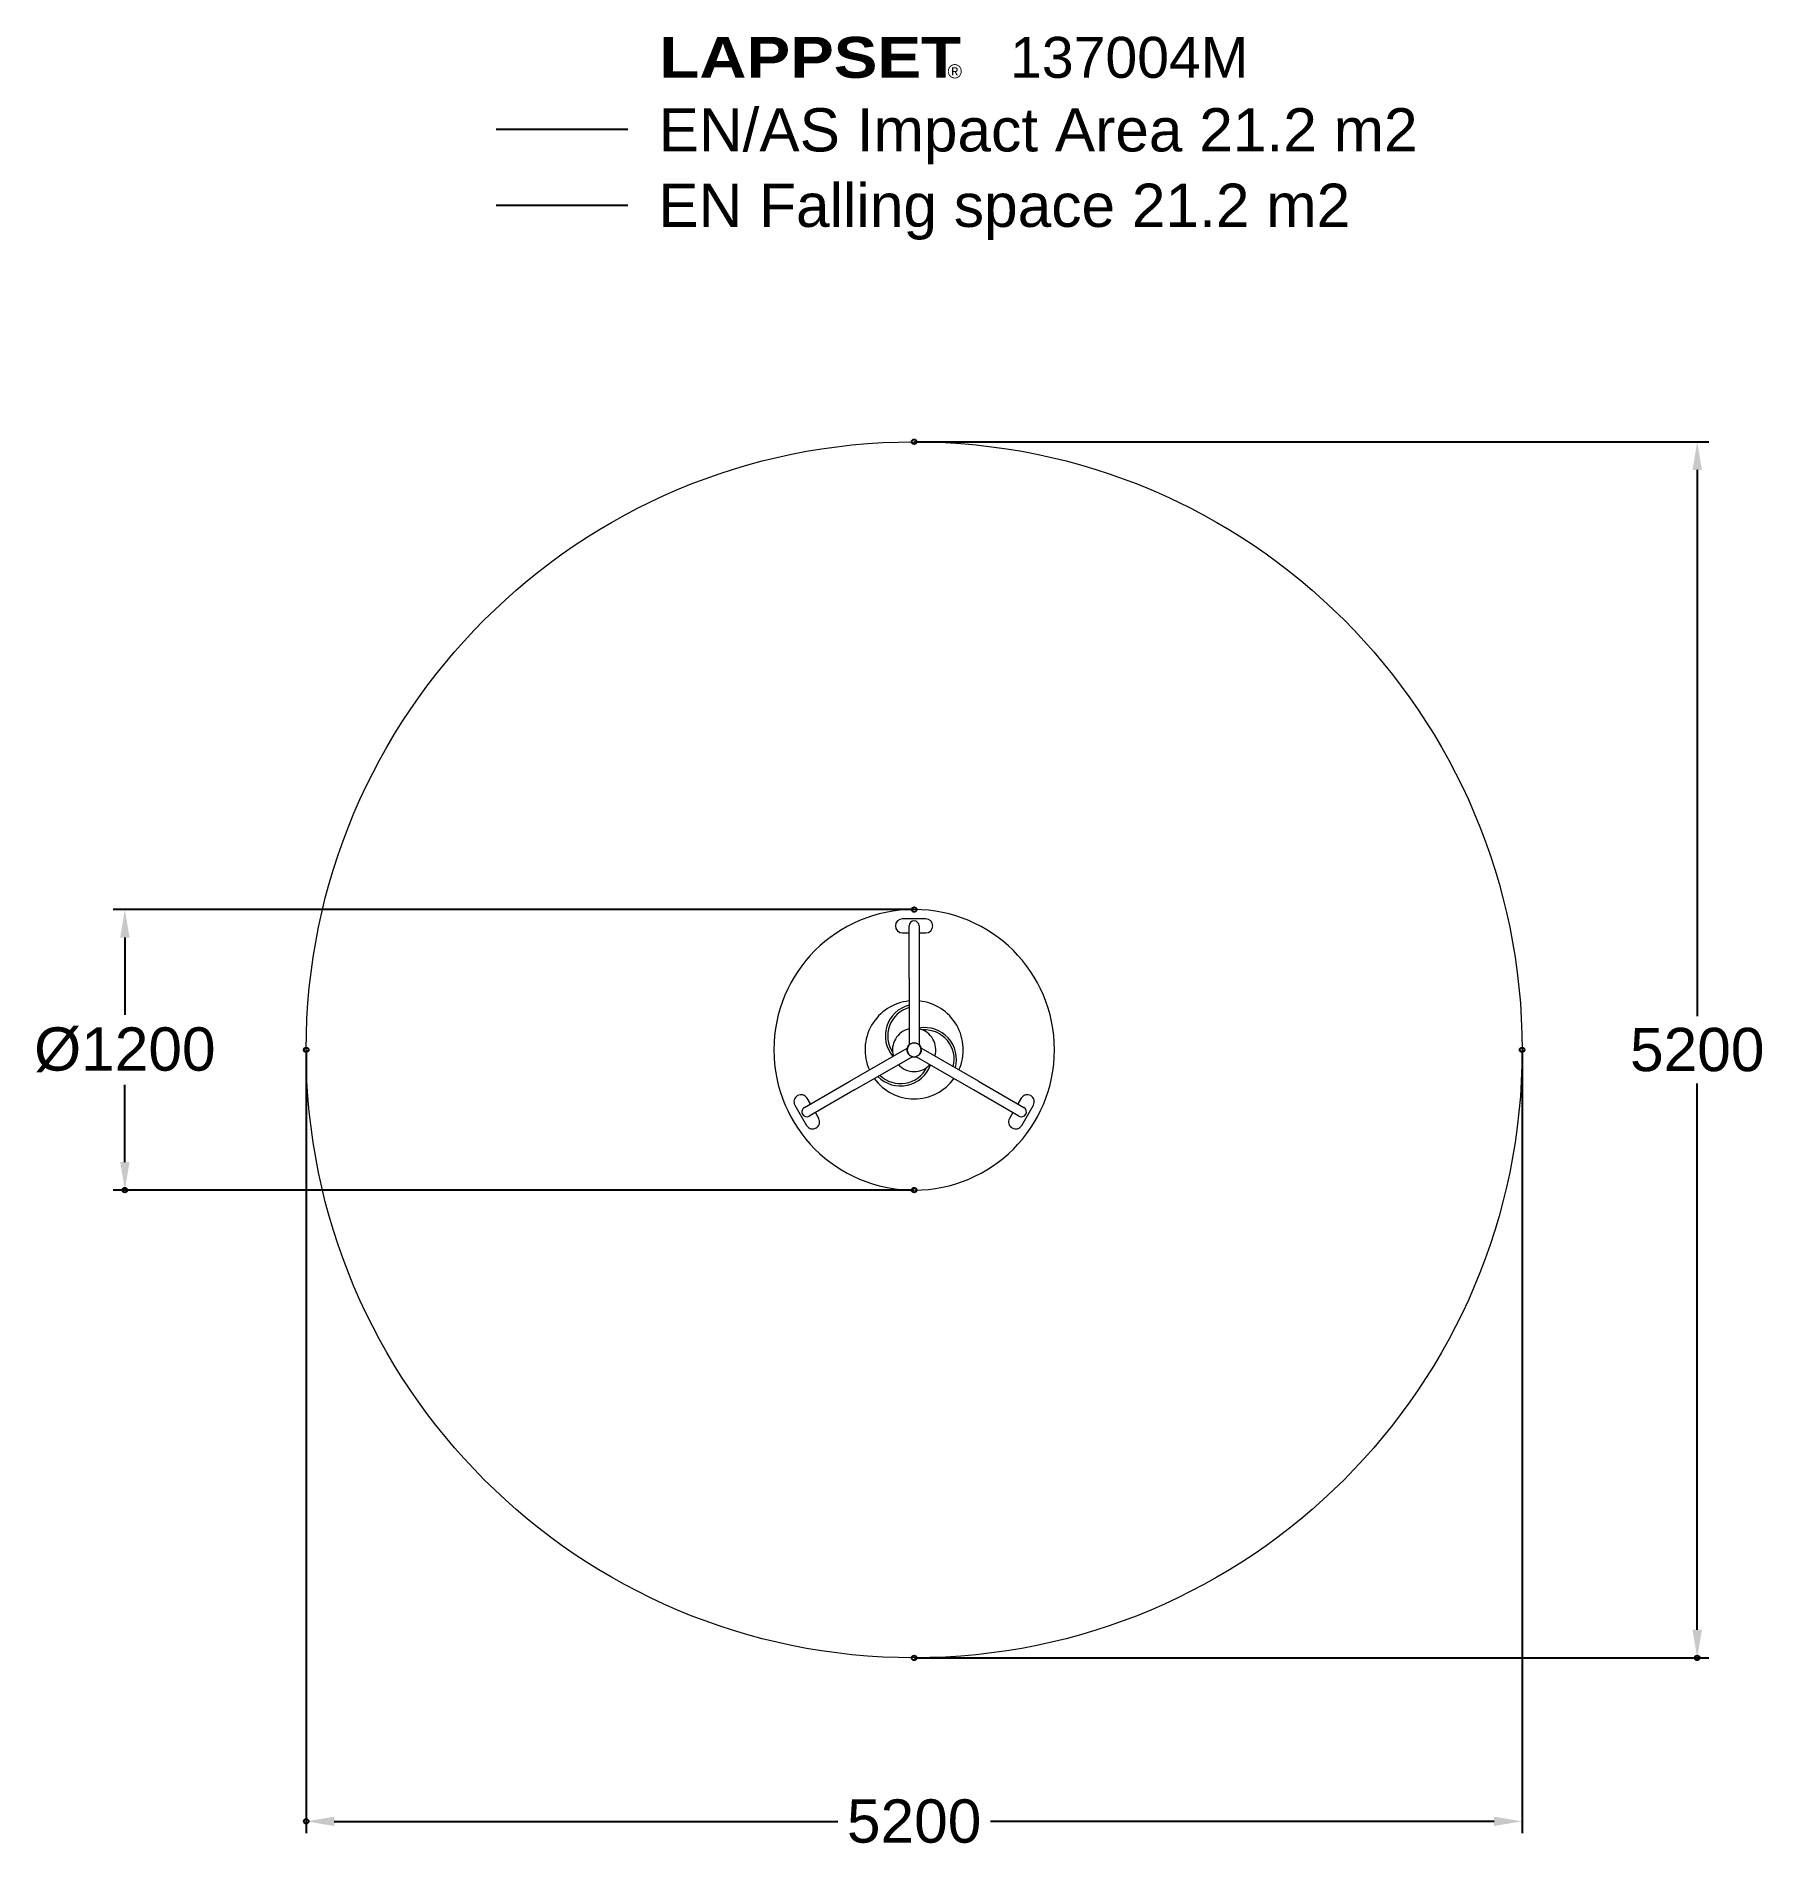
# Model space of a CAD drawing. Extents: x -3754 to 3629, y -3421 to 4334.
import ezdxf

# ---------------------------------------------------------------- set-up
doc = ezdxf.new("R2010")
doc.units = 0
doc.header["$LTSCALE"] = 5
doc.header["$PDMODE"] = 33
doc.header["$PDSIZE"] = 20
for name, color, linetype in [('Lg_txt', 4, 'CONTINUOUS'), ('PRODUCT', 3, 'CONTINUOUS'), ('REFERENCE', 9, 'CONTINUOUS'), ('REVIEW_REQUIRED', 30, 'CONTINUOUS')]:
    doc.layers.add(name, color=color, linetype=linetype)
doc.styles.add('LG1', font='arial.ttf', dxfattribs={"height": 185})
doc.styles.add('LG2', font='ariblk.ttf', dxfattribs={"height": 185})
doc.dimstyles.new('LG_DIM', dxfattribs={"dimtxt": 185, "dimasz": 120, "dimexe": 50, "dimexo": 1, "dimgap": 50, "dimtad": 1, "dimdec": 0, "dimrnd": 10, "dimtxsty": 'LG1', "dimcen": 2.5, "dimclrt": 4, "dimadec": 4, "dimazin": 3, "dimtfac": 1, "dimtmove": 0, "dimatfit": 3, "dimarcsym": 0})

# ---------------------------------------------------------------- blocks, each defined once
blk = doc.blocks.new('prodnum')
at = {"layer": 'REVIEW_REQUIRED'}
for s, height, style, p in [('LAPPSET', 175, 'LG2', (0, 0)), ('®', 60, 'LG1', (1232.6, -2.3))]:
    blk.add_text(s, height=height, dxfattribs=dict(at, style=style)).set_placement(p)
at = {"layer": 'REVIEW_REQUIRED', "style": 'LG1'}
blk.add_attdef('PRODNUM', (1500, 0), '', height=175, dxfattribs=at)
blk = doc.blocks.new('*D4')
at = {"layer": 'REFERENCE', "color": 0, "transparency": 16777216}
for p in [(0, 2600), (0, -2600), (3348.9, -2600)]:
    blk.add_point(p, dxfattribs=at)
at = {"layer": 'REVIEW_REQUIRED', "color": 0, "lineweight": -2, "transparency": 16777216}
for p, q in [((1, 2600), (3398.9, 2600)), ((3348.9, 2480), (3348.9, 144.5)), ((3348.9, -2480), (3348.9, -144.5)), ((1, -2600), (3398.9, -2600))]:
    blk.add_line(p, q, dxfattribs=at)
at = {"layer": 'REVIEW_REQUIRED', "color": 0, "transparency": 16777216}
for points in [[(3328.9, 2480), (3368.9, 2480), (3348.9, 2600)], [(3328.9, -2480), (3368.9, -2480), (3348.9, -2600)]]:
    blk.add_solid(points, dxfattribs=at)
at = {"layer": 'REVIEW_REQUIRED', "color": 4, "transparency": 16777216, "insert": (3348.9, 0), "char_height": 185, "attachment_point": 5, "style": 'LG1'}
blk.add_mtext('\\A1;5200', dxfattribs=at)
blk = doc.blocks.new('*D5')
at = {"layer": 'REFERENCE', "color": 0, "transparency": 16777216}
for p in [(-2600, 0), (2600, 0), (-2600, -3299.1)]:
    blk.add_point(p, dxfattribs=at)
at = {"layer": 'REVIEW_REQUIRED', "color": 0, "lineweight": -2, "transparency": 16777216}
for p, q in [((-2600, -1), (-2600, -3349.1)), ((2600, -1), (2600, -3349.1)), ((-2480, -3299.1), (-325.9, -3299.1)), ((2480, -3299.1), (325.9, -3299.1))]:
    blk.add_line(p, q, dxfattribs=at)
at = {"layer": 'REVIEW_REQUIRED', "color": 0, "transparency": 16777216}
for points in [[(-2480, -3279.1), (-2480, -3319.1), (-2600, -3299.1)], [(2480, -3279.1), (2480, -3319.1), (2600, -3299.1)]]:
    blk.add_solid(points, dxfattribs=at)
at = {"layer": 'REVIEW_REQUIRED', "color": 4, "transparency": 16777216, "insert": (0, -3299.1), "char_height": 185, "attachment_point": 5, "style": 'LG1'}
blk.add_mtext('\\A1;5200', dxfattribs=at)
blk = doc.blocks.new('*D6')
at = {"layer": 'REFERENCE', "color": 0, "transparency": 16777216}
for p in [(0, 600), (-3375.4, -600), (0, -600)]:
    blk.add_point(p, dxfattribs=at)
at = {"layer": 'REVIEW_REQUIRED', "color": 0, "lineweight": -2, "transparency": 16777216}
for p, q in [((-1, 600), (-3425.4, 600)), ((-3375.4, 480), (-3375.4, 149.6)), ((-3375.4, -480), (-3375.4, -149.6)), ((-1, -600), (-3425.4, -600))]:
    blk.add_line(p, q, dxfattribs=at)
at = {"layer": 'REVIEW_REQUIRED', "color": 0, "transparency": 16777216}
for points in [[(-3395.4, 480), (-3355.4, 480), (-3375.4, 600)], [(-3395.4, -480), (-3355.4, -480), (-3375.4, -600)]]:
    blk.add_solid(points, dxfattribs=at)
at = {"layer": 'REVIEW_REQUIRED', "color": 4, "transparency": 16777216, "insert": (-3375.4, 0), "char_height": 185, "attachment_point": 5, "style": 'LG1'}
blk.add_mtext('\\A1;Ø1200', dxfattribs=at)

msp = doc.modelspace()

# ---------------------------------------------------------------- linework, layer by layer
at = {"layer": 'PRODUCT', "linetype": 'Continuous', "lineweight": 0}
for p, q in [((50, 560), (-50, 560)), ((-50, 500), (-21.2, 500)), ((-21.2, 306), (-21.2, 530)), ((21.2, 530), (21.2, 306)), ((21.2, 500), (50, 500)), ((-21.2, 306), (-21.2, 22)), ((21.2, 306), (21.2, 22)), ((-275.6, -134.6), (-29.7, 7.4)), ((-29.7, 7.4), (-29.4, 6.9)), ((-20.6, 22), (-21.2, 22)), ((21.2, 22), (20.6, 22)), ((29.4, 6.9), (29.7, 7.4)), ((275.6, -134.6), (29.7, 7.4)), ((-254.4, -171.4), (-8.5, -29.4)), ((-8.7, -28.9), (-8.5, -29.4)), ((8.5, -29.4), (8.7, -28.9)), ((254.4, -171.4), (8.5, -29.4)), ((-469.6, -246.6), (-275.6, -134.6)), ((275.6, -134.6), (469.6, -246.6)), ((-443.6, -231.6), (-458, -206.7)), ((-254.4, -171.4), (-448.4, -283.4)), ((448.4, -283.4), (254.4, -171.4)), ((458, -206.7), (443.6, -231.6)), ((-510, -236.7), (-460, -323.3)), ((-408, -293.3), (-422.4, -268.4)), ((422.4, -268.4), (408, -293.3)), ((460, -323.3), (510, -236.7))]:
    msp.add_line(p, q, dxfattribs=at)
for centre, radius, start, end in [((0, 0), 600, 90, 270), ((-50, 530), 30, 90, 180), ((0, 530), 21.2, 90, 180), ((0, 0), 600, 270, 90), ((0, 530), 21.2, 0, 90), ((50, 530), 30, 0, 90), ((-50, 530), 30, 180, 270), ((50, 530), 30, 270, 0), ((0, 0), 210, 95.79402, 204.20598), ((12.8, 59.6), 136, 104.49846, 220.17212), ((12.8, 59.6), 126, 105.67756, 213.75017), ((0, 0), 210, 335.79402, 84.20598), ((0, 0), 92.5, 103.24934, 196.75066), ((45.2, -40.9), 136, 344.49846, 100.17212), ((0, 0), 92.5, 343.24934, 76.75066), ((45.2, -40.9), 126, 345.67756, 93.75017), ((0, 0), 31, 133.14688, 166.85312), ((0, 0), 30, 90, 270), ((0, 0), 30, 270, 90), ((0, 0), 31, 13.14688, 46.85312), ((-58.1, -18.7), 136, 224.49846, 340.17212), ((-58.1, -18.7), 126, 225.67756, 333.75017), ((0, 0), 92.5, 223.24934, 270), ((0, 0), 31, 253.14688, 270), ((0, 0), 31, 270, 286.85312), ((0, 0), 92.5, 270, 316.75066), ((0, 0), 210, 215.79402, 270), ((0, 0), 210, 270, 324.20598), ((-484, -221.7), 30, 120, 210), ((-484, -221.7), 30, 30, 120), ((484, -221.7), 30, 60, 150), ((484, -221.7), 30, 330, 60), ((-459, -265), 21.2, 120, 210), ((-459, -265), 21.2, 210, 300), ((-434, -308.3), 30, 300, 30), ((434, -308.3), 30, 150, 240), ((459, -265), 21.2, 240, 330), ((459, -265), 21.2, 330, 60), ((-434, -308.3), 30, 210, 300), ((434, -308.3), 30, 240, 330)]:
    msp.add_arc(centre, radius, start, end, dxfattribs=at)
for points, knots in [([(-26.1, -15.1), (-26.7, -14), (-27.3, -12.9), (-28, -11.2), (-28.2, -10.7), (-28.6, -9.5), (-28.8, -9), (-29.3, -7.3), (-29.5, -6.2), (-29.8, -4.6), (-29.9, -4), (-30, -3), (-30.1, -2.5), (-30.1, -1.5), (-30.1, -1), (-30.2, -0.1), (-30.2, 0.4), (-30.1, 1.7), (-30, 2.6), (-29.9, 4.1), (-29.8, 4.8), (-29.6, 6), (-29.4, 6.5), (-29.4, 6.9)], [0.02946422, 0.02946422, 0.02946422, 0.02946422, 0.03313544, 0.03313544, 0.03497105, 0.03497105, 0.03680666, 0.03680666, 0.04047788, 0.04047788, 0.04231349, 0.04231349, 0.04414909, 0.04414909, 0.0459847, 0.0459847, 0.04782031, 0.04782031, 0.05149153, 0.05149153, 0.05516275, 0.05516275, 0.05883397, 0.05883397, 0.05883397, 0.05883397]), ([(-20.6, 22), (-20.3, 22.3), (-20, 22.6), (-19, 23.4), (-18.5, 23.8), (-17.3, 24.7), (-16.6, 25.2), (-15, 26.1), (-14.2, 26.6), (-12.4, 27.5), (-11.5, 27.9), (-9.4, 28.7), (-8.4, 29), (-6.7, 29.4), (-6.1, 29.5), (-4.9, 29.8), (-4.3, 29.8), (-3.1, 30), (-2.5, 30.1), (-1.6, 30.1), (-1.2, 30.1), (-0.6, 30.1), (-0.3, 30.2), (0, 30.2)], [0, 0, 0, 0, 0.00368303, 0.00368303, 0.00736605, 0.00736605, 0.01104908, 0.01104908, 0.01473211, 0.01473211, 0.01841514, 0.01841514, 0.02209816, 0.02209816, 0.02393968, 0.02393968, 0.02578119, 0.02578119, 0.0276227, 0.0276227, 0.02854346, 0.02854346, 0.02946422, 0.02946422, 0.02946422, 0.02946422]), ([(0, 30.2), (1.2, 30.2), (2.5, 30.1), (4.3, 29.9), (4.9, 29.8), (6, 29.5), (6.6, 29.4), (8.3, 29), (9.4, 28.7), (10.9, 28.1), (11.4, 27.9), (12.4, 27.5), (12.9, 27.3), (13.8, 26.8), (14.2, 26.6), (15, 26.1), (15.4, 25.9), (16.6, 25.2), (17.3, 24.7), (18.5, 23.8), (19, 23.4), (20, 22.6), (20.3, 22.3), (20.6, 22)], [0.02946422, 0.02946422, 0.02946422, 0.02946422, 0.03313544, 0.03313544, 0.03497105, 0.03497105, 0.03680666, 0.03680666, 0.04047788, 0.04047788, 0.04231349, 0.04231349, 0.04414909, 0.04414909, 0.0459847, 0.0459847, 0.04782031, 0.04782031, 0.05149153, 0.05149153, 0.05516275, 0.05516275, 0.05883397, 0.05883397, 0.05883397, 0.05883397]), ([(29.4, 6.9), (29.4, 6.5), (29.6, 6), (29.8, 4.8), (29.9, 4.1), (30, 2.6), (30.1, 1.7), (30.2, 0), (30.2, -1), (30, -3), (29.9, -4), (29.5, -6.2), (29.3, -7.3), (28.8, -8.9), (28.6, -9.5), (28.2, -10.6), (28, -11.2), (27.5, -12.3), (27.3, -12.9), (26.9, -13.7), (26.7, -14), (26.4, -14.5), (26.3, -14.8), (26.1, -15.1)], [0, 0, 0, 0, 0.00368303, 0.00368303, 0.00736605, 0.00736605, 0.01104908, 0.01104908, 0.01473211, 0.01473211, 0.01841514, 0.01841514, 0.02209816, 0.02209816, 0.02393968, 0.02393968, 0.02578119, 0.02578119, 0.0276227, 0.0276227, 0.02854346, 0.02854346, 0.02946422, 0.02946422, 0.02946422, 0.02946422]), ([(-8.7, -28.9), (-9.1, -28.7), (-9.6, -28.6), (-10.7, -28.2), (-11.4, -27.9), (-12.8, -27.3), (-13.5, -27), (-15.1, -26.1), (-15.9, -25.6), (-17.6, -24.5), (-18.4, -23.9), (-20.1, -22.5), (-20.9, -21.7), (-22.1, -20.5), (-22.5, -20), (-23.3, -19.1), (-23.7, -18.6), (-24.4, -17.7), (-24.8, -17.2), (-25.3, -16.4), (-25.5, -16.1), (-25.8, -15.6), (-26, -15.3), (-26.1, -15.1)], [0, 0, 0, 0, 0.00368303, 0.00368303, 0.00736605, 0.00736605, 0.01104908, 0.01104908, 0.01473211, 0.01473211, 0.01841514, 0.01841514, 0.02209816, 0.02209816, 0.02393968, 0.02393968, 0.02578119, 0.02578119, 0.0276227, 0.0276227, 0.02854346, 0.02854346, 0.02946422, 0.02946422, 0.02946422, 0.02946422]), ([(26.1, -15.1), (25.5, -16.1), (24.8, -17.2), (23.7, -18.6), (23.3, -19.1), (22.6, -20), (22.2, -20.4), (21, -21.7), (20.1, -22.5), (18.9, -23.5), (18.4, -23.9), (17.6, -24.5), (17.2, -24.8), (16.4, -25.3), (15.9, -25.6), (15.1, -26.1), (14.7, -26.3), (13.5, -27), (12.8, -27.3), (11.4, -27.9), (10.7, -28.2), (9.6, -28.6), (9.1, -28.7), (8.7, -28.9)], [0.02946422, 0.02946422, 0.02946422, 0.02946422, 0.03313544, 0.03313544, 0.03497105, 0.03497105, 0.03680666, 0.03680666, 0.04047788, 0.04047788, 0.04231349, 0.04231349, 0.04414909, 0.04414909, 0.0459847, 0.0459847, 0.04782031, 0.04782031, 0.05149153, 0.05149153, 0.05516275, 0.05516275, 0.05883397, 0.05883397, 0.05883397, 0.05883397])]:
    msp.add_open_spline(points, degree=3, knots=knots, dxfattribs=at)
at = {"layer": 'REVIEW_REQUIRED'}
for points in [[(-1224.6, 3935.3), (-1786.9, 3935.3)], [(-1224.6, 3610.1), (-1786.9, 3610.1)]]:
    msp.add_lwpolyline(points, dxfattribs=at)
at = {"layer": 'REVIEW_REQUIRED', "linetype": 'Continuous', "lineweight": 0}
msp.add_circle((0, 0), 2600, dxfattribs=at)
msp.add_circle((0, 0), 2600, dxfattribs=at)

# ---------------------------------------------------------------- block references
at = {"layer": 'REVIEW_REQUIRED'}
ref = msp.add_blockref('prodnum', (-1089.8, 4156.5), dxfattribs=at)
ref.add_attrib('PRODNUM', '137004M', (410.2, 4156.5), dxfattribs={"layer": 'Lg_txt', "height": 175, "style": 'LG1'})

# ---------------------------------------------------------------- texts
at = {"layer": 'REVIEW_REQUIRED', "style": 'LG1'}
for s, p in [('EN/AS Impact Area 21.2 m2', (-1092.8, 3841.6)), ('EN Falling space 21.2 m2 ', (-1094, 3518.9))]:
    msp.add_text(s, height=185, dxfattribs=at).set_placement(p)

# ---------------------------------------------------------------- dimensions: what is measured, and where the dimension line sits
at = {"layer": 'REVIEW_REQUIRED'}
dim = msp.add_linear_dim(base=(3348.9, -2600), p1=(0, 2600), p2=(0, -2600), angle=90, dimstyle='LG_DIM', dxfattribs=at)
dim.commit()
dim.dimension.update_dxf_attribs({"geometry": '*D4', "text_midpoint": (3348.9, 0)})
dim = msp.add_linear_dim(base=(-3375.4, -600), p1=(0, 600), p2=(0, -600), angle=90, text='Ø<>', dimstyle='LG_DIM', dxfattribs=at)
dim.commit()
dim.dimension.update_dxf_attribs({"geometry": '*D6', "text_midpoint": (-3375.4, 0)})
dim = msp.add_linear_dim(base=(-2600, -3299.1), p1=(2600, 0), p2=(-2600, 0), dimstyle='LG_DIM', dxfattribs=at)
dim.commit()
dim.dimension.update_dxf_attribs({"geometry": '*D5', "text_midpoint": (0, -3299.1)})

doc.saveas('drawing.dxf')
